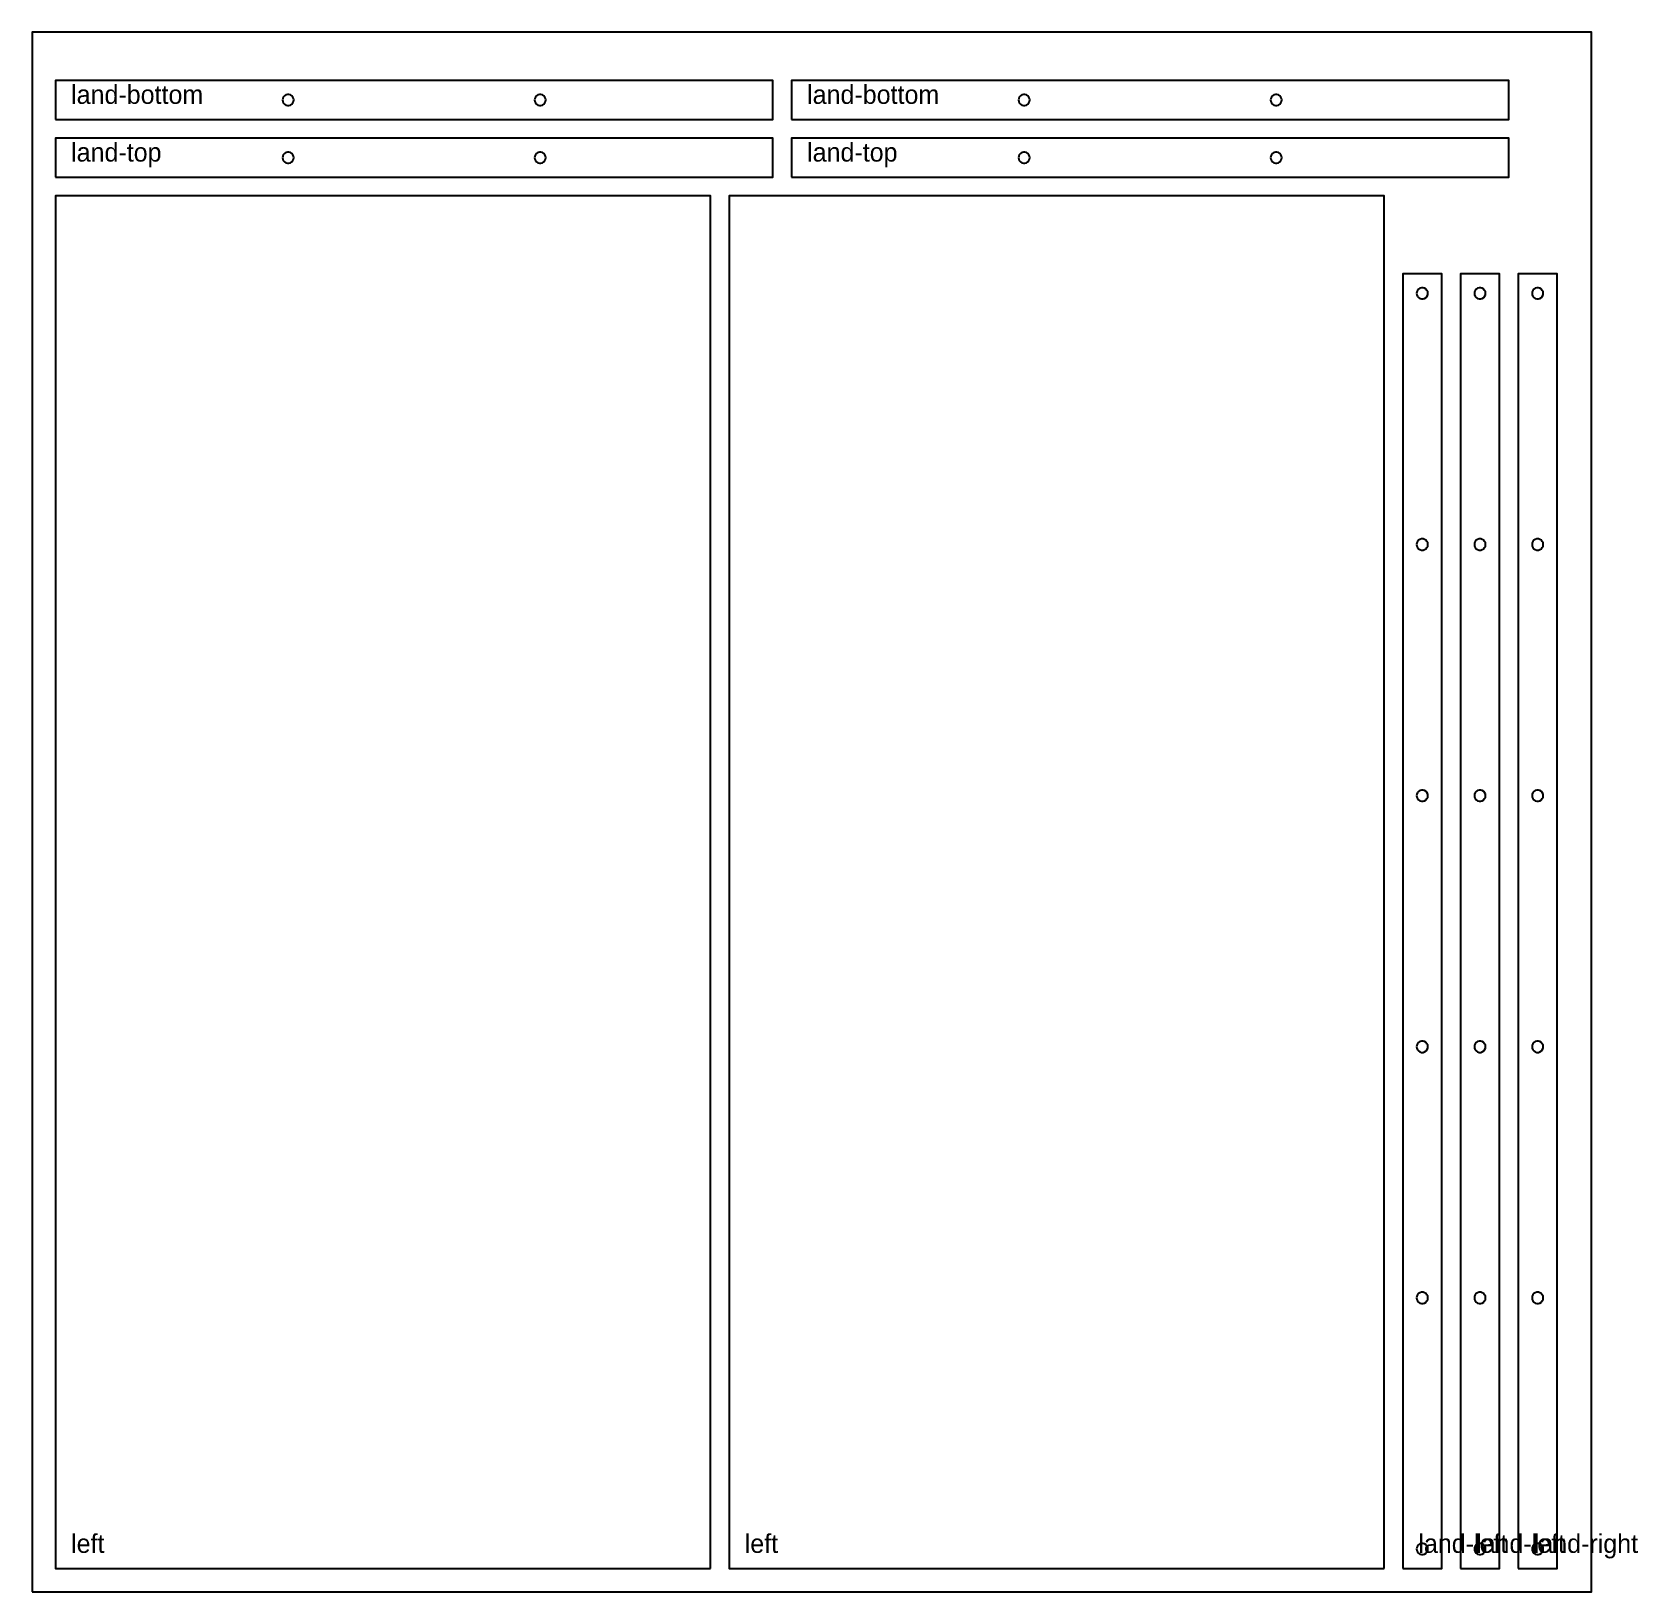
# Model space of a CAD drawing. Header units: millimetres. Extents: x 0 to 1030, y 0 to 1000.
import ezdxf

# ---------------------------------------------------------------- set-up
doc = ezdxf.new("R2010")
doc.units = ezdxf.units.MM
doc.layers.add('CUT_OUTSIDE', color=1, linetype='Continuous')
doc.layers.add('POCKET_12MM', color=3, linetype='Continuous')

msp = doc.modelspace()

# ---------------------------------------------------------------- linework, layer by layer
at = {"layer": 'CUT_OUTSIDE'}
for points in [[(15, 944), (475, 944), (475, 969), (15, 969), (15, 944)], [(487, 944), (947, 944), (947, 969), (487, 969), (487, 944)], [(15, 907), (475, 907), (475, 932), (15, 932), (15, 907)], [(487, 907), (947, 907), (947, 932), (487, 932), (487, 907)], [(435, 15), (435, 895), (15, 895), (15, 15), (435, 15)], [(867, 15), (867, 895), (447, 895), (447, 15), (867, 15)], [(879, 15), (904, 15), (904, 845), (879, 845), (879, 15)], [(916, 15), (941, 15), (941, 845), (916, 845), (916, 15)], [(953, 15), (978, 15), (978, 845), (953, 845), (953, 15)]]:
    msp.add_lwpolyline(points, close=True, dxfattribs=at)
at = {"layer": 'POCKET_12MM'}
for points in [[(160.6, 956.5), (160.7, 955.5), (161.1, 954.6), (161.8, 953.8), (162.7, 953.2), (163.7, 952.9), (164.7, 952.9), (165.7, 953.2), (166.5, 953.8), (167.2, 954.6), (167.6, 955.5), (167.8, 956.5), (167.6, 957.5), (167.2, 958.4), (166.5, 959.2), (165.7, 959.8), (164.7, 960.1), (163.7, 960.1), (162.7, 959.8), (161.8, 959.2), (161.1, 958.4), (160.7, 957.5), (160.6, 956.5)], [(322.2, 956.5), (322.4, 955.5), (322.8, 954.6), (323.5, 953.8), (324.3, 953.2), (325.3, 952.9), (326.3, 952.9), (327.3, 953.2), (328.2, 953.8), (328.9, 954.6), (329.3, 955.5), (329.4, 956.5), (329.3, 957.5), (328.9, 958.4), (328.2, 959.2), (327.3, 959.8), (326.3, 960.1), (325.3, 960.1), (324.3, 959.8), (323.5, 959.2), (322.8, 958.4), (322.4, 957.5), (322.2, 956.5)], [(632.6, 956.5), (632.7, 955.5), (633.1, 954.6), (633.8, 953.8), (634.7, 953.2), (635.7, 952.9), (636.7, 952.9), (637.7, 953.2), (638.5, 953.8), (639.2, 954.6), (639.6, 955.5), (639.8, 956.5), (639.6, 957.5), (639.2, 958.4), (638.5, 959.2), (637.7, 959.8), (636.7, 960.1), (635.7, 960.1), (634.7, 959.8), (633.8, 959.2), (633.1, 958.4), (632.7, 957.5), (632.6, 956.5)], [(794.2, 956.5), (794.4, 955.5), (794.8, 954.6), (795.5, 953.8), (796.3, 953.2), (797.3, 952.9), (798.3, 952.9), (799.3, 953.2), (800.2, 953.8), (800.9, 954.6), (801.3, 955.5), (801.4, 956.5), (801.3, 957.5), (800.9, 958.4), (800.2, 959.2), (799.3, 959.8), (798.3, 960.1), (797.3, 960.1), (796.3, 959.8), (795.5, 959.2), (794.8, 958.4), (794.4, 957.5), (794.2, 956.5)], [(160.6, 919.5), (160.7, 918.5), (161.1, 917.6), (161.8, 916.8), (162.7, 916.2), (163.7, 915.9), (164.7, 915.9), (165.7, 916.2), (166.5, 916.8), (167.2, 917.6), (167.6, 918.5), (167.8, 919.5), (167.6, 920.5), (167.2, 921.4), (166.5, 922.2), (165.7, 922.8), (164.7, 923.1), (163.7, 923.1), (162.7, 922.8), (161.8, 922.2), (161.1, 921.4), (160.7, 920.5), (160.6, 919.5)], [(322.2, 919.5), (322.4, 918.5), (322.8, 917.6), (323.5, 916.8), (324.3, 916.2), (325.3, 915.9), (326.3, 915.9), (327.3, 916.2), (328.2, 916.8), (328.9, 917.6), (329.3, 918.5), (329.4, 919.5), (329.3, 920.5), (328.9, 921.4), (328.2, 922.2), (327.3, 922.8), (326.3, 923.1), (325.3, 923.1), (324.3, 922.8), (323.5, 922.2), (322.8, 921.4), (322.4, 920.5), (322.2, 919.5)], [(632.6, 919.5), (632.7, 918.5), (633.1, 917.6), (633.8, 916.8), (634.7, 916.2), (635.7, 915.9), (636.7, 915.9), (637.7, 916.2), (638.5, 916.8), (639.2, 917.6), (639.6, 918.5), (639.8, 919.5), (639.6, 920.5), (639.2, 921.4), (638.5, 922.2), (637.7, 922.8), (636.7, 923.1), (635.7, 923.1), (634.7, 922.8), (633.8, 922.2), (633.1, 921.4), (632.7, 920.5), (632.6, 919.5)], [(794.2, 919.5), (794.4, 918.5), (794.8, 917.6), (795.5, 916.8), (796.3, 916.2), (797.3, 915.9), (798.3, 915.9), (799.3, 916.2), (800.2, 916.8), (800.9, 917.6), (801.3, 918.5), (801.4, 919.5), (801.3, 920.5), (800.9, 921.4), (800.2, 922.2), (799.3, 922.8), (798.3, 923.1), (797.3, 923.1), (796.3, 922.8), (795.5, 922.2), (794.8, 921.4), (794.4, 920.5), (794.2, 919.5)], [(887.9, 832.5), (888, 831.5), (888.5, 830.6), (889.1, 829.8), (890, 829.2), (891, 828.9), (892, 828.9), (893, 829.2), (893.9, 829.8), (894.5, 830.6), (895, 831.5), (895.1, 832.5), (895, 833.5), (894.5, 834.4), (893.9, 835.2), (893, 835.8), (892, 836.1), (891, 836.1), (890, 835.8), (889.1, 835.2), (888.5, 834.4), (888, 833.5), (887.9, 832.5)], [(924.9, 832.5), (925, 831.5), (925.5, 830.6), (926.1, 829.8), (927, 829.2), (928, 828.9), (929, 828.9), (930, 829.2), (930.9, 829.8), (931.5, 830.6), (932, 831.5), (932.1, 832.5), (932, 833.5), (931.5, 834.4), (930.9, 835.2), (930, 835.8), (929, 836.1), (928, 836.1), (927, 835.8), (926.1, 835.2), (925.5, 834.4), (925, 833.5), (924.9, 832.5)], [(961.9, 832.5), (962, 831.5), (962.5, 830.6), (963.1, 829.8), (964, 829.2), (965, 828.9), (966, 828.9), (967, 829.2), (967.9, 829.8), (968.5, 830.6), (969, 831.5), (969.1, 832.5), (969, 833.5), (968.5, 834.4), (967.9, 835.2), (967, 835.8), (966, 836.1), (965, 836.1), (964, 835.8), (963.1, 835.2), (962.5, 834.4), (962, 833.5), (961.9, 832.5)], [(887.9, 671.5), (888, 670.5), (888.5, 669.6), (889.1, 668.8), (890, 668.2), (891, 667.9), (892, 667.9), (893, 668.2), (893.9, 668.8), (894.5, 669.6), (895, 670.5), (895.1, 671.5), (895, 672.5), (894.5, 673.4), (893.9, 674.2), (893, 674.8), (892, 675.1), (891, 675.1), (890, 674.8), (889.1, 674.2), (888.5, 673.4), (888, 672.5), (887.9, 671.5)], [(924.9, 671.5), (925, 670.5), (925.5, 669.6), (926.1, 668.8), (927, 668.2), (928, 667.9), (929, 667.9), (930, 668.2), (930.9, 668.8), (931.5, 669.6), (932, 670.5), (932.1, 671.5), (932, 672.5), (931.5, 673.4), (930.9, 674.2), (930, 674.8), (929, 675.1), (928, 675.1), (927, 674.8), (926.1, 674.2), (925.5, 673.4), (925, 672.5), (924.9, 671.5)], [(961.9, 671.5), (962, 670.5), (962.5, 669.6), (963.1, 668.8), (964, 668.2), (965, 667.9), (966, 667.9), (967, 668.2), (967.9, 668.8), (968.5, 669.6), (969, 670.5), (969.1, 671.5), (969, 672.5), (968.5, 673.4), (967.9, 674.2), (967, 674.8), (966, 675.1), (965, 675.1), (964, 674.8), (963.1, 674.2), (962.5, 673.4), (962, 672.5), (961.9, 671.5)], [(887.9, 510.5), (888, 509.5), (888.5, 508.6), (889.1, 507.8), (890, 507.2), (891, 506.9), (892, 506.9), (893, 507.2), (893.9, 507.8), (894.5, 508.6), (895, 509.5), (895.1, 510.5), (895, 511.5), (894.5, 512.4), (893.9, 513.2), (893, 513.8), (892, 514.1), (891, 514.1), (890, 513.8), (889.1, 513.2), (888.5, 512.4), (888, 511.5), (887.9, 510.5)], [(924.9, 510.5), (925, 509.5), (925.5, 508.6), (926.1, 507.8), (927, 507.2), (928, 506.9), (929, 506.9), (930, 507.2), (930.9, 507.8), (931.5, 508.6), (932, 509.5), (932.1, 510.5), (932, 511.5), (931.5, 512.4), (930.9, 513.2), (930, 513.8), (929, 514.1), (928, 514.1), (927, 513.8), (926.1, 513.2), (925.5, 512.4), (925, 511.5), (924.9, 510.5)], [(961.9, 510.5), (962, 509.5), (962.5, 508.6), (963.1, 507.8), (964, 507.2), (965, 506.9), (966, 506.9), (967, 507.2), (967.9, 507.8), (968.5, 508.6), (969, 509.5), (969.1, 510.5), (969, 511.5), (968.5, 512.4), (967.9, 513.2), (967, 513.8), (966, 514.1), (965, 514.1), (964, 513.8), (963.1, 513.2), (962.5, 512.4), (962, 511.5), (961.9, 510.5)], [(887.9, 349.5), (888, 348.5), (888.5, 347.6), (889.1, 346.8), (890, 346.2), (891, 345.9), (892, 345.9), (893, 346.2), (893.9, 346.8), (894.5, 347.6), (895, 348.5), (895.1, 349.5), (895, 350.5), (894.5, 351.4), (893.9, 352.2), (893, 352.8), (892, 353.1), (891, 353.1), (890, 352.8), (889.1, 352.2), (888.5, 351.4), (888, 350.5), (887.9, 349.5)], [(924.9, 349.5), (925, 348.5), (925.5, 347.6), (926.1, 346.8), (927, 346.2), (928, 345.9), (929, 345.9), (930, 346.2), (930.9, 346.8), (931.5, 347.6), (932, 348.5), (932.1, 349.5), (932, 350.5), (931.5, 351.4), (930.9, 352.2), (930, 352.8), (929, 353.1), (928, 353.1), (927, 352.8), (926.1, 352.2), (925.5, 351.4), (925, 350.5), (924.9, 349.5)], [(961.9, 349.5), (962, 348.5), (962.5, 347.6), (963.1, 346.8), (964, 346.2), (965, 345.9), (966, 345.9), (967, 346.2), (967.9, 346.8), (968.5, 347.6), (969, 348.5), (969.1, 349.5), (969, 350.5), (968.5, 351.4), (967.9, 352.2), (967, 352.8), (966, 353.1), (965, 353.1), (964, 352.8), (963.1, 352.2), (962.5, 351.4), (962, 350.5), (961.9, 349.5)], [(887.9, 188.5), (888, 187.5), (888.5, 186.6), (889.1, 185.8), (890, 185.2), (891, 184.9), (892, 184.9), (893, 185.2), (893.9, 185.8), (894.5, 186.6), (895, 187.5), (895.1, 188.5), (895, 189.5), (894.5, 190.4), (893.9, 191.2), (893, 191.8), (892, 192.1), (891, 192.1), (890, 191.8), (889.1, 191.2), (888.5, 190.4), (888, 189.5), (887.9, 188.5)], [(924.9, 188.5), (925, 187.5), (925.5, 186.6), (926.1, 185.8), (927, 185.2), (928, 184.9), (929, 184.9), (930, 185.2), (930.9, 185.8), (931.5, 186.6), (932, 187.5), (932.1, 188.5), (932, 189.5), (931.5, 190.4), (930.9, 191.2), (930, 191.8), (929, 192.1), (928, 192.1), (927, 191.8), (926.1, 191.2), (925.5, 190.4), (925, 189.5), (924.9, 188.5)], [(961.9, 188.5), (962, 187.5), (962.5, 186.6), (963.1, 185.8), (964, 185.2), (965, 184.9), (966, 184.9), (967, 185.2), (967.9, 185.8), (968.5, 186.6), (969, 187.5), (969.1, 188.5), (969, 189.5), (968.5, 190.4), (967.9, 191.2), (967, 191.8), (966, 192.1), (965, 192.1), (964, 191.8), (963.1, 191.2), (962.5, 190.4), (962, 189.5), (961.9, 188.5)], [(887.9, 27.5), (888, 26.5), (888.5, 25.6), (889.1, 24.8), (890, 24.2), (891, 23.9), (892, 23.9), (893, 24.2), (893.9, 24.8), (894.5, 25.6), (895, 26.5), (895.1, 27.5), (895, 28.5), (894.5, 29.4), (893.9, 30.2), (893, 30.8), (892, 31.1), (891, 31.1), (890, 30.8), (889.1, 30.2), (888.5, 29.4), (888, 28.5), (887.9, 27.5)], [(924.9, 27.5), (925, 26.5), (925.5, 25.6), (926.1, 24.8), (927, 24.2), (928, 23.9), (929, 23.9), (930, 24.2), (930.9, 24.8), (931.5, 25.6), (932, 26.5), (932.1, 27.5), (932, 28.5), (931.5, 29.4), (930.9, 30.2), (930, 30.8), (929, 31.1), (928, 31.1), (927, 30.8), (926.1, 30.2), (925.5, 29.4), (925, 28.5), (924.9, 27.5)], [(961.9, 27.5), (962, 26.5), (962.5, 25.6), (963.1, 24.8), (964, 24.2), (965, 23.9), (966, 23.9), (967, 24.2), (967.9, 24.8), (968.5, 25.6), (969, 26.5), (969.1, 27.5), (969, 28.5), (968.5, 29.4), (967.9, 30.2), (967, 30.8), (966, 31.1), (965, 31.1), (964, 30.8), (963.1, 30.2), (962.5, 29.4), (962, 28.5), (961.9, 27.5)]]:
    msp.add_lwpolyline(points, close=True, dxfattribs=at)
at = {"layer": 'SHEET_EDGE'}
msp.add_lwpolyline([(0, 0), (1000, 0), (1000, 1000), (0, 1000)], close=True, dxfattribs=at)

# ---------------------------------------------------------------- texts
at = {"layer": 'NOTES'}
for s, p in [('land-bottom', (25, 954)), ('land-bottom', (497, 954)), ('land-top', (25, 917)), ('land-top', (497, 917)), ('left', (25, 25)), ('left', (457, 25)), ('land-left', (889, 25)), ('land-left', (926, 25)), ('land-right', (963, 25))]:
    msp.add_text(s, height=12, dxfattribs=at).set_placement(p)

doc.saveas('drawing.dxf')
